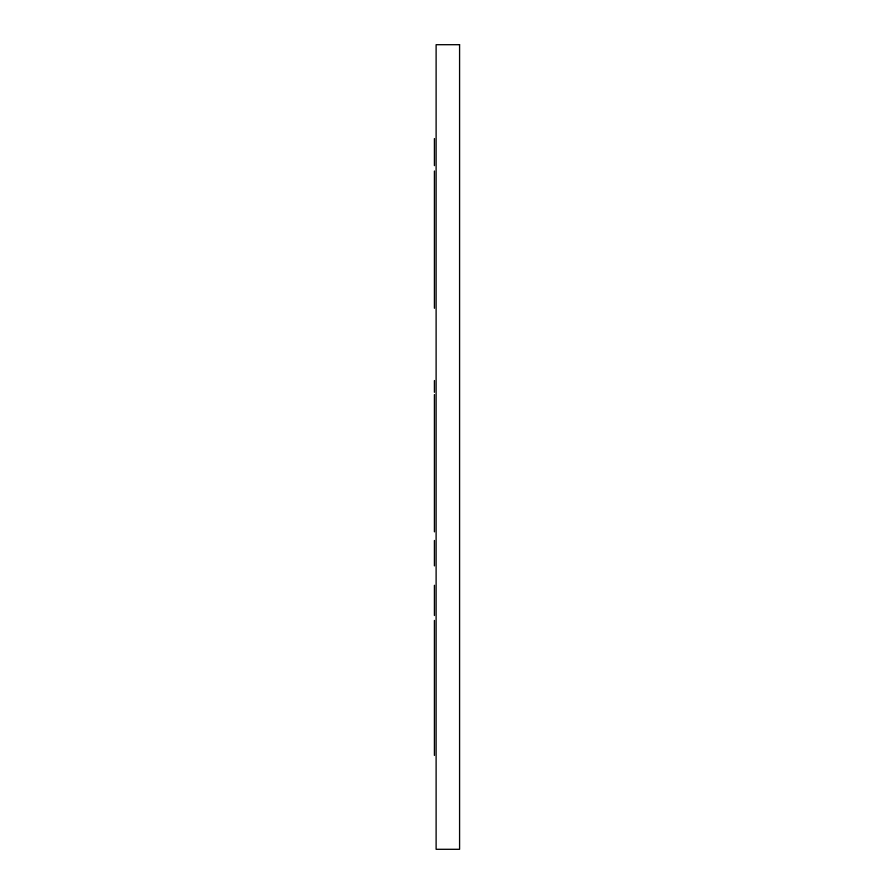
<?xml version="1.0" encoding="UTF-8"?>
<svg xmlns="http://www.w3.org/2000/svg" width="894" height="894" viewBox="0 0 894 894"><rect width="100%" height="100%" fill="white"/><g stroke="black" fill="none" stroke-linecap="round" stroke-linejoin="round"><path stroke-width="1.34" d="M434.417 138.57L434.417 165.647M434.417 170.989L434.417 308.274M434.417 380.531L434.417 392.31M434.417 394.567L434.417 531.852M434.417 540.457L434.417 565.902M434.417 585.279L434.417 615.519M434.417 620.414L434.417 755.43M459.583 44.7L436.116 44.7L436.116 849.3L459.583 849.3L459.583 44.7"/></g></svg>
